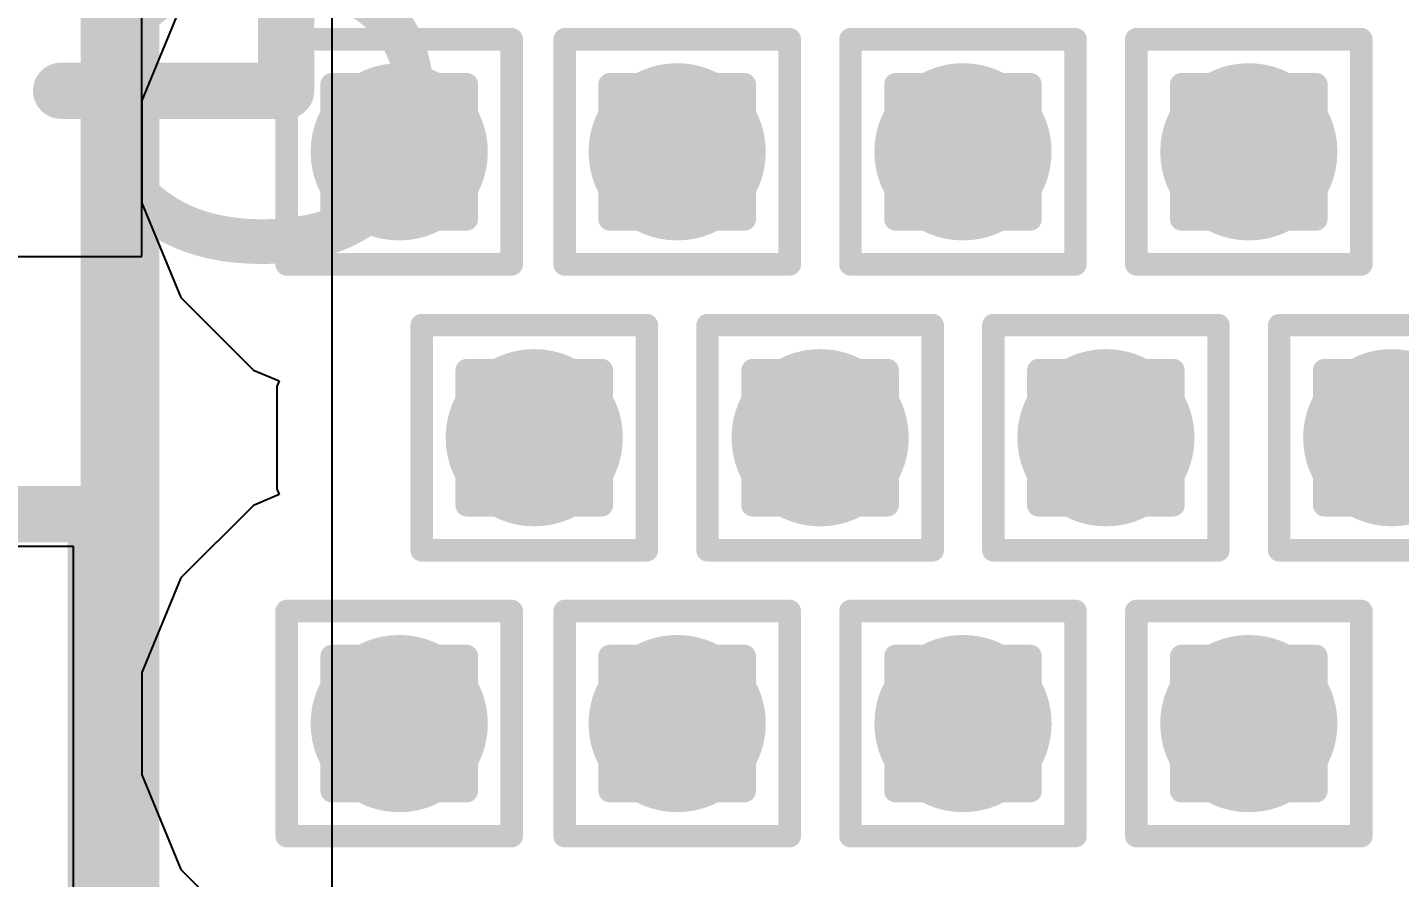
# Model space of a CAD drawing. Header units: inches. Extents: x -18 to 5357, y -8 to 5291.
# Drawn here: x 31.724 to 34.821, y 25.444 to 27.362 of the extents above; entities that cross this region are included whole.
import ezdxf

# ---------------------------------------------------------------- set-up
doc = ezdxf.new("R2010")
doc.units = ezdxf.units.IN
for name, color, linetype in [('Bottom Layer', 5, 'Continuous'), ('Bottom Overlay', 54, 'Continuous'), ('Drill Drawing', 1, 'Continuous'), ('Ground', 16, 'Continuous'), ('Power', 76, 'Continuous'), ('Top Layer', 1, 'Continuous'), ('Top Overlay', 2, 'Continuous'), ('Via Holes', 16, 'Continuous')]:
    doc.layers.add(name, color=color, linetype=linetype)
doc.styles.add('Arial', font='', dxfattribs={"height": 0.2})
doc.styles.get('Arial').set_extended_font_data('Arial')

# ---------------------------------------------------------------- blocks, each defined once
blk = doc.blocks.new('48_UFQFPN_7_7__20')
at = {"layer": 'Top Overlay'}
for points in [[(-3.6068, -3.0988, 0.127, 0.127, 0), (-3.6068, -3.6068, 0.127, 0.127, 0)], [(-3.6068, -3.6068, 0.127, 0.127, 0), (-3.0988, -3.6068, 0.127, 0.127, 0)]]:
    blk.add_lwpolyline(points, format="xyseb", dxfattribs=at)
for points in [[(-3.6385, -3.0988, 0.0635, 0.0635, 1), (-3.575, -3.0988, 0.0635, 0.0635, 1)], [(-3.6385, -3.6068, 0.0635, 0.0635, 1), (-3.575, -3.6068, 0.0635, 0.0635, 1)], [(-3.6385, -3.6068, 0.0635, 0.0635, 1), (-3.575, -3.6068, 0.0635, 0.0635, 1)]]:
    blk.add_lwpolyline(points, format="xyseb", close=True, dxfattribs=at)

msp = doc.modelspace()

# ---------------------------------------------------------------- hatches: boundary and pattern name
at = {"layer": 'Bottom Layer'}
h = msp.add_hatch(color=5, dxfattribs=at)
edge = h.paths.add_edge_path()
edge.add_arc((32.5628, 27.0815), 0.2, 0, 360)
h = msp.add_hatch(color=5, dxfattribs=at)
edge = h.paths.add_edge_path()
edge.add_arc((33.1902, 27.0815), 0.2, 0, 360)
h = msp.add_hatch(color=5, dxfattribs=at)
edge = h.paths.add_edge_path()
edge.add_arc((33.8353, 27.0815), 0.2, 0, 360)
h = msp.add_hatch(color=5, dxfattribs=at)
edge = h.paths.add_edge_path()
edge.add_arc((34.4805, 27.0815), 0.2, 0, 360)
h = msp.add_hatch(color=5, dxfattribs=at)
edge = h.paths.add_edge_path()
edge.add_arc((32.8676, 26.4363), 0.2, 0, 360)
h = msp.add_hatch(color=5, dxfattribs=at)
edge = h.paths.add_edge_path()
edge.add_arc((33.5128, 26.4363), 0.2, 0, 360)
h = msp.add_hatch(color=5, dxfattribs=at)
edge = h.paths.add_edge_path()
edge.add_arc((34.1579, 26.4363), 0.2, 0, 360)
h = msp.add_hatch(color=5, dxfattribs=at)
edge = h.paths.add_edge_path()
edge.add_arc((34.8031, 26.4363), 0.2, 0, 360)
h = msp.add_hatch(color=5, dxfattribs=at)
edge = h.paths.add_edge_path()
edge.add_arc((32.5628, 25.7912), 0.2, 0, 360)
h = msp.add_hatch(color=5, dxfattribs=at)
edge = h.paths.add_edge_path()
edge.add_arc((33.1902, 25.7912), 0.2, 0, 360)
h = msp.add_hatch(color=5, dxfattribs=at)
edge = h.paths.add_edge_path()
edge.add_arc((33.8353, 25.7912), 0.2, 0, 360)
h = msp.add_hatch(color=5, dxfattribs=at)
edge = h.paths.add_edge_path()
edge.add_arc((34.4805, 25.7912), 0.2, 0, 360)
at = {"layer": 'Ground'}
h = msp.add_hatch(color=16, dxfattribs=at)
edge = h.paths.add_edge_path()
edge.add_arc((32.5628, 27.0815), 0.2, 0, 360)
h = msp.add_hatch(color=16, dxfattribs=at)
edge = h.paths.add_edge_path()
edge.add_arc((33.1902, 27.0815), 0.2, 0, 360)
h = msp.add_hatch(color=16, dxfattribs=at)
edge = h.paths.add_edge_path()
edge.add_arc((33.8353, 27.0815), 0.2, 0, 360)
h = msp.add_hatch(color=16, dxfattribs=at)
edge = h.paths.add_edge_path()
edge.add_arc((34.4805, 27.0815), 0.2, 0, 360)
h = msp.add_hatch(color=16, dxfattribs=at)
edge = h.paths.add_edge_path()
edge.add_arc((32.8676, 26.4363), 0.2, 0, 360)
h = msp.add_hatch(color=16, dxfattribs=at)
edge = h.paths.add_edge_path()
edge.add_arc((33.5128, 26.4363), 0.2, 0, 360)
h = msp.add_hatch(color=16, dxfattribs=at)
edge = h.paths.add_edge_path()
edge.add_arc((34.1579, 26.4363), 0.2, 0, 360)
h = msp.add_hatch(color=16, dxfattribs=at)
edge = h.paths.add_edge_path()
edge.add_arc((34.8031, 26.4363), 0.2, 0, 360)
h = msp.add_hatch(color=16, dxfattribs=at)
edge = h.paths.add_edge_path()
edge.add_arc((32.5628, 25.7912), 0.2, 0, 360)
h = msp.add_hatch(color=16, dxfattribs=at)
edge = h.paths.add_edge_path()
edge.add_arc((33.1902, 25.7912), 0.2, 0, 360)
h = msp.add_hatch(color=16, dxfattribs=at)
edge = h.paths.add_edge_path()
edge.add_arc((33.8353, 25.7912), 0.2, 0, 360)
h = msp.add_hatch(color=16, dxfattribs=at)
edge = h.paths.add_edge_path()
edge.add_arc((34.4805, 25.7912), 0.2, 0, 360)
at = {"layer": 'Power'}
h = msp.add_hatch(color=76, dxfattribs=at)
edge = h.paths.add_edge_path()
edge.add_arc((32.5628, 27.0815), 0.2, 0, 360)
h = msp.add_hatch(color=76, dxfattribs=at)
edge = h.paths.add_edge_path()
edge.add_arc((33.1902, 27.0815), 0.2, 0, 360)
h = msp.add_hatch(color=76, dxfattribs=at)
edge = h.paths.add_edge_path()
edge.add_arc((33.8353, 27.0815), 0.2, 0, 360)
h = msp.add_hatch(color=76, dxfattribs=at)
edge = h.paths.add_edge_path()
edge.add_arc((34.4805, 27.0815), 0.2, 0, 360)
h = msp.add_hatch(color=76, dxfattribs=at)
edge = h.paths.add_edge_path()
edge.add_arc((32.8676, 26.4363), 0.2, 0, 360)
h = msp.add_hatch(color=76, dxfattribs=at)
edge = h.paths.add_edge_path()
edge.add_arc((33.5128, 26.4363), 0.2, 0, 360)
h = msp.add_hatch(color=76, dxfattribs=at)
edge = h.paths.add_edge_path()
edge.add_arc((34.1579, 26.4363), 0.2, 0, 360)
h = msp.add_hatch(color=76, dxfattribs=at)
edge = h.paths.add_edge_path()
edge.add_arc((34.8031, 26.4363), 0.2, 0, 360)
h = msp.add_hatch(color=76, dxfattribs=at)
edge = h.paths.add_edge_path()
edge.add_arc((32.5628, 25.7912), 0.2, 0, 360)
h = msp.add_hatch(color=76, dxfattribs=at)
edge = h.paths.add_edge_path()
edge.add_arc((33.1902, 25.7912), 0.2, 0, 360)
h = msp.add_hatch(color=76, dxfattribs=at)
edge = h.paths.add_edge_path()
edge.add_arc((33.8353, 25.7912), 0.2, 0, 360)
h = msp.add_hatch(color=76, dxfattribs=at)
edge = h.paths.add_edge_path()
edge.add_arc((34.4805, 25.7912), 0.2, 0, 360)
at = {"layer": 'Top Layer'}
h = msp.add_hatch(color=1, dxfattribs=at)
edge = h.paths.add_edge_path()
edge.add_arc((32.5628, 27.0815), 0.2, 0, 360)
h = msp.add_hatch(color=1, dxfattribs=at)
edge = h.paths.add_edge_path()
edge.add_arc((33.1902, 27.0815), 0.2, 0, 360)
h = msp.add_hatch(color=1, dxfattribs=at)
edge = h.paths.add_edge_path()
edge.add_arc((33.8353, 27.0815), 0.2, 0, 360)
h = msp.add_hatch(color=1, dxfattribs=at)
edge = h.paths.add_edge_path()
edge.add_arc((34.4805, 27.0815), 0.2, 0, 360)
h = msp.add_hatch(color=1, dxfattribs=at)
edge = h.paths.add_edge_path()
edge.add_arc((32.8676, 26.4363), 0.2, 0, 360)
h = msp.add_hatch(color=1, dxfattribs=at)
edge = h.paths.add_edge_path()
edge.add_arc((33.5128, 26.4363), 0.2, 0, 360)
h = msp.add_hatch(color=1, dxfattribs=at)
edge = h.paths.add_edge_path()
edge.add_arc((34.1579, 26.4363), 0.2, 0, 360)
h = msp.add_hatch(color=1, dxfattribs=at)
edge = h.paths.add_edge_path()
edge.add_arc((34.8031, 26.4363), 0.2, 0, 360)
h = msp.add_hatch(color=1, dxfattribs=at)
edge = h.paths.add_edge_path()
edge.add_arc((32.5628, 25.7912), 0.2, 0, 360)
h = msp.add_hatch(color=1, dxfattribs=at)
edge = h.paths.add_edge_path()
edge.add_arc((33.1902, 25.7912), 0.2, 0, 360)
h = msp.add_hatch(color=1, dxfattribs=at)
edge = h.paths.add_edge_path()
edge.add_arc((33.8353, 25.7912), 0.2, 0, 360)
h = msp.add_hatch(color=1, dxfattribs=at)
edge = h.paths.add_edge_path()
edge.add_arc((34.4805, 25.7912), 0.2, 0, 360)
at = {"layer": 'Via Holes'}
h = msp.add_hatch(color=7, dxfattribs=at)
edge = h.paths.add_edge_path()
edge.add_arc((32.5628, 27.0815), 0.1, 0, 360)
h = msp.add_hatch(color=7, dxfattribs=at)
edge = h.paths.add_edge_path()
edge.add_arc((33.1902, 27.0815), 0.1, 0, 360)
h = msp.add_hatch(color=7, dxfattribs=at)
edge = h.paths.add_edge_path()
edge.add_arc((33.8353, 27.0815), 0.1, 0, 360)
h = msp.add_hatch(color=7, dxfattribs=at)
edge = h.paths.add_edge_path()
edge.add_arc((34.4805, 27.0815), 0.1, 0, 360)
h = msp.add_hatch(color=7, dxfattribs=at)
edge = h.paths.add_edge_path()
edge.add_arc((32.8676, 26.4363), 0.1, 0, 360)
h = msp.add_hatch(color=7, dxfattribs=at)
edge = h.paths.add_edge_path()
edge.add_arc((33.5128, 26.4363), 0.1, 0, 360)
h = msp.add_hatch(color=7, dxfattribs=at)
edge = h.paths.add_edge_path()
edge.add_arc((34.1579, 26.4363), 0.1, 0, 360)
h = msp.add_hatch(color=7, dxfattribs=at)
edge = h.paths.add_edge_path()
edge.add_arc((34.8031, 26.4363), 0.1, 0, 360)
h = msp.add_hatch(color=7, dxfattribs=at)
edge = h.paths.add_edge_path()
edge.add_arc((32.5628, 25.7912), 0.1, 0, 360)
h = msp.add_hatch(color=7, dxfattribs=at)
edge = h.paths.add_edge_path()
edge.add_arc((33.1902, 25.7912), 0.1, 0, 360)
h = msp.add_hatch(color=7, dxfattribs=at)
edge = h.paths.add_edge_path()
edge.add_arc((33.8353, 25.7912), 0.1, 0, 360)
h = msp.add_hatch(color=7, dxfattribs=at)
edge = h.paths.add_edge_path()
edge.add_arc((34.4805, 25.7912), 0.1, 0, 360)

# ---------------------------------------------------------------- linework, layer by layer
at = {"layer": 'Bottom Layer'}
msp.add_line((32.4118, 20.2654), (32.4118, 28.7275), dxfattribs=at)
msp.add_lwpolyline([(31.9327, 20.2654, 0.1778, 0.1778, 0), (31.9327, 29.426, 0.1778, 0.1778, 0)], format="xyseb", dxfattribs=at)
at = {"layer": 'Drill Drawing'}
for points in [[(32.3088, 27.3355, 0.0508, 0.0508, 0), (32.8168, 27.3355, 0.0508, 0.0508, 0)], [(32.3088, 26.8275, 0.0508, 0.0508, 0), (32.3088, 27.3355, 0.0508, 0.0508, 0)], [(32.8168, 26.8275, 0.0508, 0.0508, 0), (32.8168, 27.3355, 0.0508, 0.0508, 0)], [(32.9362, 27.3355, 0.0508, 0.0508, 0), (33.4442, 27.3355, 0.0508, 0.0508, 0)], [(32.9362, 26.8275, 0.0508, 0.0508, 0), (32.9362, 27.3355, 0.0508, 0.0508, 0)], [(33.4442, 26.8275, 0.0508, 0.0508, 0), (33.4442, 27.3355, 0.0508, 0.0508, 0)], [(33.5813, 27.3355, 0.0508, 0.0508, 0), (34.0893, 27.3355, 0.0508, 0.0508, 0)], [(33.5813, 26.8275, 0.0508, 0.0508, 0), (33.5813, 27.3355, 0.0508, 0.0508, 0)], [(34.0893, 26.8275, 0.0508, 0.0508, 0), (34.0893, 27.3355, 0.0508, 0.0508, 0)], [(34.2265, 27.3355, 0.0508, 0.0508, 0), (34.7345, 27.3355, 0.0508, 0.0508, 0)], [(34.2265, 26.8275, 0.0508, 0.0508, 0), (34.2265, 27.3355, 0.0508, 0.0508, 0)], [(34.7345, 26.8275, 0.0508, 0.0508, 0), (34.7345, 27.3355, 0.0508, 0.0508, 0)], [(32.4104, 27.2339, 0.0508, 0.0508, 0), (32.7152, 27.2339, 0.0508, 0.0508, 0)], [(32.4104, 26.9291, 0.0508, 0.0508, 0), (32.4104, 27.2339, 0.0508, 0.0508, 0)], [(32.7152, 26.9291, 0.0508, 0.0508, 0), (32.7152, 27.2339, 0.0508, 0.0508, 0)], [(33.0378, 27.2339, 0.0508, 0.0508, 0), (33.3426, 27.2339, 0.0508, 0.0508, 0)], [(33.0378, 26.9291, 0.0508, 0.0508, 0), (33.0378, 27.2339, 0.0508, 0.0508, 0)], [(33.3426, 26.9291, 0.0508, 0.0508, 0), (33.3426, 27.2339, 0.0508, 0.0508, 0)], [(33.6829, 27.2339, 0.0508, 0.0508, 0), (33.9877, 27.2339, 0.0508, 0.0508, 0)], [(33.6829, 26.9291, 0.0508, 0.0508, 0), (33.6829, 27.2339, 0.0508, 0.0508, 0)], [(33.9877, 26.9291, 0.0508, 0.0508, 0), (33.9877, 27.2339, 0.0508, 0.0508, 0)], [(34.3281, 27.2339, 0.0508, 0.0508, 0), (34.6329, 27.2339, 0.0508, 0.0508, 0)], [(34.3281, 26.9291, 0.0508, 0.0508, 0), (34.3281, 27.2339, 0.0508, 0.0508, 0)], [(34.6329, 26.9291, 0.0508, 0.0508, 0), (34.6329, 27.2339, 0.0508, 0.0508, 0)], [(32.4104, 26.9291, 0.0508, 0.0508, 0), (32.7152, 26.9291, 0.0508, 0.0508, 0)], [(33.0378, 26.9291, 0.0508, 0.0508, 0), (33.3426, 26.9291, 0.0508, 0.0508, 0)], [(33.6829, 26.9291, 0.0508, 0.0508, 0), (33.9877, 26.9291, 0.0508, 0.0508, 0)], [(34.3281, 26.9291, 0.0508, 0.0508, 0), (34.6329, 26.9291, 0.0508, 0.0508, 0)], [(32.3088, 26.8275, 0.0508, 0.0508, 0), (32.8168, 26.8275, 0.0508, 0.0508, 0)], [(32.9362, 26.8275, 0.0508, 0.0508, 0), (33.4442, 26.8275, 0.0508, 0.0508, 0)], [(33.5813, 26.8275, 0.0508, 0.0508, 0), (34.0893, 26.8275, 0.0508, 0.0508, 0)], [(34.2265, 26.8275, 0.0508, 0.0508, 0), (34.7345, 26.8275, 0.0508, 0.0508, 0)], [(32.6136, 26.6903, 0.0508, 0.0508, 0), (33.1216, 26.6903, 0.0508, 0.0508, 0)], [(32.6136, 26.1823, 0.0508, 0.0508, 0), (32.6136, 26.6903, 0.0508, 0.0508, 0)], [(33.1216, 26.1823, 0.0508, 0.0508, 0), (33.1216, 26.6903, 0.0508, 0.0508, 0)], [(33.2588, 26.6903, 0.0508, 0.0508, 0), (33.7668, 26.6903, 0.0508, 0.0508, 0)], [(33.2588, 26.1823, 0.0508, 0.0508, 0), (33.2588, 26.6903, 0.0508, 0.0508, 0)], [(33.7668, 26.1823, 0.0508, 0.0508, 0), (33.7668, 26.6903, 0.0508, 0.0508, 0)], [(33.9039, 26.6903, 0.0508, 0.0508, 0), (34.4119, 26.6903, 0.0508, 0.0508, 0)], [(33.9039, 26.1823, 0.0508, 0.0508, 0), (33.9039, 26.6903, 0.0508, 0.0508, 0)], [(34.4119, 26.1823, 0.0508, 0.0508, 0), (34.4119, 26.6903, 0.0508, 0.0508, 0)], [(34.5491, 26.6903, 0.0508, 0.0508, 0), (35.0571, 26.6903, 0.0508, 0.0508, 0)], [(34.5491, 26.1823, 0.0508, 0.0508, 0), (34.5491, 26.6903, 0.0508, 0.0508, 0)], [(32.7152, 26.5887, 0.0508, 0.0508, 0), (33.02, 26.5887, 0.0508, 0.0508, 0)], [(32.7152, 26.2839, 0.0508, 0.0508, 0), (32.7152, 26.5887, 0.0508, 0.0508, 0)], [(33.02, 26.2839, 0.0508, 0.0508, 0), (33.02, 26.5887, 0.0508, 0.0508, 0)], [(33.3604, 26.5887, 0.0508, 0.0508, 0), (33.6652, 26.5887, 0.0508, 0.0508, 0)], [(33.3604, 26.2839, 0.0508, 0.0508, 0), (33.3604, 26.5887, 0.0508, 0.0508, 0)], [(33.6652, 26.2839, 0.0508, 0.0508, 0), (33.6652, 26.5887, 0.0508, 0.0508, 0)], [(34.0055, 26.5887, 0.0508, 0.0508, 0), (34.3103, 26.5887, 0.0508, 0.0508, 0)], [(34.0055, 26.2839, 0.0508, 0.0508, 0), (34.0055, 26.5887, 0.0508, 0.0508, 0)], [(34.3103, 26.2839, 0.0508, 0.0508, 0), (34.3103, 26.5887, 0.0508, 0.0508, 0)], [(34.6507, 26.5887, 0.0508, 0.0508, 0), (34.9555, 26.5887, 0.0508, 0.0508, 0)], [(34.6507, 26.2839, 0.0508, 0.0508, 0), (34.6507, 26.5887, 0.0508, 0.0508, 0)], [(32.7152, 26.2839, 0.0508, 0.0508, 0), (33.02, 26.2839, 0.0508, 0.0508, 0)], [(33.3604, 26.2839, 0.0508, 0.0508, 0), (33.6652, 26.2839, 0.0508, 0.0508, 0)], [(34.0055, 26.2839, 0.0508, 0.0508, 0), (34.3103, 26.2839, 0.0508, 0.0508, 0)], [(34.6507, 26.2839, 0.0508, 0.0508, 0), (34.9555, 26.2839, 0.0508, 0.0508, 0)], [(32.6136, 26.1823, 0.0508, 0.0508, 0), (33.1216, 26.1823, 0.0508, 0.0508, 0)], [(33.2588, 26.1823, 0.0508, 0.0508, 0), (33.7668, 26.1823, 0.0508, 0.0508, 0)], [(33.9039, 26.1823, 0.0508, 0.0508, 0), (34.4119, 26.1823, 0.0508, 0.0508, 0)], [(34.5491, 26.1823, 0.0508, 0.0508, 0), (35.0571, 26.1823, 0.0508, 0.0508, 0)], [(32.3088, 26.0452, 0.0508, 0.0508, 0), (32.8168, 26.0452, 0.0508, 0.0508, 0)], [(32.3088, 25.5372, 0.0508, 0.0508, 0), (32.3088, 26.0452, 0.0508, 0.0508, 0)], [(32.8168, 25.5372, 0.0508, 0.0508, 0), (32.8168, 26.0452, 0.0508, 0.0508, 0)], [(32.9362, 26.0452, 0.0508, 0.0508, 0), (33.4442, 26.0452, 0.0508, 0.0508, 0)], [(32.9362, 25.5372, 0.0508, 0.0508, 0), (32.9362, 26.0452, 0.0508, 0.0508, 0)], [(33.4442, 25.5372, 0.0508, 0.0508, 0), (33.4442, 26.0452, 0.0508, 0.0508, 0)], [(33.5813, 26.0452, 0.0508, 0.0508, 0), (34.0893, 26.0452, 0.0508, 0.0508, 0)], [(33.5813, 25.5372, 0.0508, 0.0508, 0), (33.5813, 26.0452, 0.0508, 0.0508, 0)], [(34.0893, 25.5372, 0.0508, 0.0508, 0), (34.0893, 26.0452, 0.0508, 0.0508, 0)], [(34.2265, 26.0452, 0.0508, 0.0508, 0), (34.7345, 26.0452, 0.0508, 0.0508, 0)], [(34.2265, 25.5372, 0.0508, 0.0508, 0), (34.2265, 26.0452, 0.0508, 0.0508, 0)], [(34.7345, 25.5372, 0.0508, 0.0508, 0), (34.7345, 26.0452, 0.0508, 0.0508, 0)], [(32.4104, 25.9436, 0.0508, 0.0508, 0), (32.7152, 25.9436, 0.0508, 0.0508, 0)], [(32.4104, 25.6388, 0.0508, 0.0508, 0), (32.4104, 25.9436, 0.0508, 0.0508, 0)], [(32.7152, 25.6388, 0.0508, 0.0508, 0), (32.7152, 25.9436, 0.0508, 0.0508, 0)], [(33.0378, 25.9436, 0.0508, 0.0508, 0), (33.3426, 25.9436, 0.0508, 0.0508, 0)], [(33.0378, 25.6388, 0.0508, 0.0508, 0), (33.0378, 25.9436, 0.0508, 0.0508, 0)], [(33.3426, 25.6388, 0.0508, 0.0508, 0), (33.3426, 25.9436, 0.0508, 0.0508, 0)], [(33.6829, 25.9436, 0.0508, 0.0508, 0), (33.9877, 25.9436, 0.0508, 0.0508, 0)], [(33.6829, 25.6388, 0.0508, 0.0508, 0), (33.6829, 25.9436, 0.0508, 0.0508, 0)], [(33.9877, 25.6388, 0.0508, 0.0508, 0), (33.9877, 25.9436, 0.0508, 0.0508, 0)], [(34.3281, 25.9436, 0.0508, 0.0508, 0), (34.6329, 25.9436, 0.0508, 0.0508, 0)], [(34.3281, 25.6388, 0.0508, 0.0508, 0), (34.3281, 25.9436, 0.0508, 0.0508, 0)], [(34.6329, 25.6388, 0.0508, 0.0508, 0), (34.6329, 25.9436, 0.0508, 0.0508, 0)], [(32.4104, 25.6388, 0.0508, 0.0508, 0), (32.7152, 25.6388, 0.0508, 0.0508, 0)], [(33.0378, 25.6388, 0.0508, 0.0508, 0), (33.3426, 25.6388, 0.0508, 0.0508, 0)], [(33.6829, 25.6388, 0.0508, 0.0508, 0), (33.9877, 25.6388, 0.0508, 0.0508, 0)], [(34.3281, 25.6388, 0.0508, 0.0508, 0), (34.6329, 25.6388, 0.0508, 0.0508, 0)], [(32.3088, 25.5372, 0.0508, 0.0508, 0), (32.8168, 25.5372, 0.0508, 0.0508, 0)], [(32.9362, 25.5372, 0.0508, 0.0508, 0), (33.4442, 25.5372, 0.0508, 0.0508, 0)], [(33.5813, 25.5372, 0.0508, 0.0508, 0), (34.0893, 25.5372, 0.0508, 0.0508, 0)], [(34.2265, 25.5372, 0.0508, 0.0508, 0), (34.7345, 25.5372, 0.0508, 0.0508, 0)]]:
    msp.add_lwpolyline(points, format="xyseb", dxfattribs=at)
for points in [[(32.2961, 27.3355, 0.0254, 0.0254, 1), (32.3215, 27.3355, 0.0254, 0.0254, 1)], [(32.2961, 27.3355, 0.0254, 0.0254, 1), (32.3215, 27.3355, 0.0254, 0.0254, 1)], [(32.8041, 27.3355, 0.0254, 0.0254, 1), (32.8295, 27.3355, 0.0254, 0.0254, 1)], [(32.8041, 27.3355, 0.0254, 0.0254, 1), (32.8295, 27.3355, 0.0254, 0.0254, 1)], [(32.9235, 27.3355, 0.0254, 0.0254, 1), (32.9489, 27.3355, 0.0254, 0.0254, 1)], [(32.9235, 27.3355, 0.0254, 0.0254, 1), (32.9489, 27.3355, 0.0254, 0.0254, 1)], [(33.4315, 27.3355, 0.0254, 0.0254, 1), (33.4569, 27.3355, 0.0254, 0.0254, 1)], [(33.4315, 27.3355, 0.0254, 0.0254, 1), (33.4569, 27.3355, 0.0254, 0.0254, 1)], [(33.5686, 27.3355, 0.0254, 0.0254, 1), (33.594, 27.3355, 0.0254, 0.0254, 1)], [(33.5686, 27.3355, 0.0254, 0.0254, 1), (33.594, 27.3355, 0.0254, 0.0254, 1)], [(34.0766, 27.3355, 0.0254, 0.0254, 1), (34.102, 27.3355, 0.0254, 0.0254, 1)], [(34.0766, 27.3355, 0.0254, 0.0254, 1), (34.102, 27.3355, 0.0254, 0.0254, 1)], [(34.2138, 27.3355, 0.0254, 0.0254, 1), (34.2392, 27.3355, 0.0254, 0.0254, 1)], [(34.2138, 27.3355, 0.0254, 0.0254, 1), (34.2392, 27.3355, 0.0254, 0.0254, 1)], [(34.7218, 27.3355, 0.0254, 0.0254, 1), (34.7472, 27.3355, 0.0254, 0.0254, 1)], [(34.7218, 27.3355, 0.0254, 0.0254, 1), (34.7472, 27.3355, 0.0254, 0.0254, 1)], [(32.3977, 27.2339, 0.0254, 0.0254, 1), (32.4231, 27.2339, 0.0254, 0.0254, 1)], [(32.3977, 27.2339, 0.0254, 0.0254, 1), (32.4231, 27.2339, 0.0254, 0.0254, 1)], [(32.7025, 27.2339, 0.0254, 0.0254, 1), (32.7279, 27.2339, 0.0254, 0.0254, 1)], [(32.7025, 27.2339, 0.0254, 0.0254, 1), (32.7279, 27.2339, 0.0254, 0.0254, 1)], [(33.0251, 27.2339, 0.0254, 0.0254, 1), (33.0505, 27.2339, 0.0254, 0.0254, 1)], [(33.0251, 27.2339, 0.0254, 0.0254, 1), (33.0505, 27.2339, 0.0254, 0.0254, 1)], [(33.3299, 27.2339, 0.0254, 0.0254, 1), (33.3553, 27.2339, 0.0254, 0.0254, 1)], [(33.3299, 27.2339, 0.0254, 0.0254, 1), (33.3553, 27.2339, 0.0254, 0.0254, 1)], [(33.6702, 27.2339, 0.0254, 0.0254, 1), (33.6956, 27.2339, 0.0254, 0.0254, 1)], [(33.6702, 27.2339, 0.0254, 0.0254, 1), (33.6956, 27.2339, 0.0254, 0.0254, 1)], [(33.975, 27.2339, 0.0254, 0.0254, 1), (34.0004, 27.2339, 0.0254, 0.0254, 1)], [(33.975, 27.2339, 0.0254, 0.0254, 1), (34.0004, 27.2339, 0.0254, 0.0254, 1)], [(34.3154, 27.2339, 0.0254, 0.0254, 1), (34.3408, 27.2339, 0.0254, 0.0254, 1)], [(34.3154, 27.2339, 0.0254, 0.0254, 1), (34.3408, 27.2339, 0.0254, 0.0254, 1)], [(34.6202, 27.2339, 0.0254, 0.0254, 1), (34.6456, 27.2339, 0.0254, 0.0254, 1)], [(34.6202, 27.2339, 0.0254, 0.0254, 1), (34.6456, 27.2339, 0.0254, 0.0254, 1)], [(32.3977, 26.9291, 0.0254, 0.0254, 1), (32.4231, 26.9291, 0.0254, 0.0254, 1)], [(32.3977, 26.9291, 0.0254, 0.0254, 1), (32.4231, 26.9291, 0.0254, 0.0254, 1)], [(32.7025, 26.9291, 0.0254, 0.0254, 1), (32.7279, 26.9291, 0.0254, 0.0254, 1)], [(32.7025, 26.9291, 0.0254, 0.0254, 1), (32.7279, 26.9291, 0.0254, 0.0254, 1)], [(33.0251, 26.9291, 0.0254, 0.0254, 1), (33.0505, 26.9291, 0.0254, 0.0254, 1)], [(33.0251, 26.9291, 0.0254, 0.0254, 1), (33.0505, 26.9291, 0.0254, 0.0254, 1)], [(33.3299, 26.9291, 0.0254, 0.0254, 1), (33.3553, 26.9291, 0.0254, 0.0254, 1)], [(33.3299, 26.9291, 0.0254, 0.0254, 1), (33.3553, 26.9291, 0.0254, 0.0254, 1)], [(33.6702, 26.9291, 0.0254, 0.0254, 1), (33.6956, 26.9291, 0.0254, 0.0254, 1)], [(33.6702, 26.9291, 0.0254, 0.0254, 1), (33.6956, 26.9291, 0.0254, 0.0254, 1)], [(33.975, 26.9291, 0.0254, 0.0254, 1), (34.0004, 26.9291, 0.0254, 0.0254, 1)], [(33.975, 26.9291, 0.0254, 0.0254, 1), (34.0004, 26.9291, 0.0254, 0.0254, 1)], [(34.3154, 26.9291, 0.0254, 0.0254, 1), (34.3408, 26.9291, 0.0254, 0.0254, 1)], [(34.3154, 26.9291, 0.0254, 0.0254, 1), (34.3408, 26.9291, 0.0254, 0.0254, 1)], [(34.6202, 26.9291, 0.0254, 0.0254, 1), (34.6456, 26.9291, 0.0254, 0.0254, 1)], [(34.6202, 26.9291, 0.0254, 0.0254, 1), (34.6456, 26.9291, 0.0254, 0.0254, 1)], [(32.2961, 26.8275, 0.0254, 0.0254, 1), (32.3215, 26.8275, 0.0254, 0.0254, 1)], [(32.2961, 26.8275, 0.0254, 0.0254, 1), (32.3215, 26.8275, 0.0254, 0.0254, 1)], [(32.8041, 26.8275, 0.0254, 0.0254, 1), (32.8295, 26.8275, 0.0254, 0.0254, 1)], [(32.8041, 26.8275, 0.0254, 0.0254, 1), (32.8295, 26.8275, 0.0254, 0.0254, 1)], [(32.9235, 26.8275, 0.0254, 0.0254, 1), (32.9489, 26.8275, 0.0254, 0.0254, 1)], [(32.9235, 26.8275, 0.0254, 0.0254, 1), (32.9489, 26.8275, 0.0254, 0.0254, 1)], [(33.4315, 26.8275, 0.0254, 0.0254, 1), (33.4569, 26.8275, 0.0254, 0.0254, 1)], [(33.4315, 26.8275, 0.0254, 0.0254, 1), (33.4569, 26.8275, 0.0254, 0.0254, 1)], [(33.5686, 26.8275, 0.0254, 0.0254, 1), (33.594, 26.8275, 0.0254, 0.0254, 1)], [(33.5686, 26.8275, 0.0254, 0.0254, 1), (33.594, 26.8275, 0.0254, 0.0254, 1)], [(34.0766, 26.8275, 0.0254, 0.0254, 1), (34.102, 26.8275, 0.0254, 0.0254, 1)], [(34.0766, 26.8275, 0.0254, 0.0254, 1), (34.102, 26.8275, 0.0254, 0.0254, 1)], [(34.2138, 26.8275, 0.0254, 0.0254, 1), (34.2392, 26.8275, 0.0254, 0.0254, 1)], [(34.2138, 26.8275, 0.0254, 0.0254, 1), (34.2392, 26.8275, 0.0254, 0.0254, 1)], [(34.7218, 26.8275, 0.0254, 0.0254, 1), (34.7472, 26.8275, 0.0254, 0.0254, 1)], [(34.7218, 26.8275, 0.0254, 0.0254, 1), (34.7472, 26.8275, 0.0254, 0.0254, 1)], [(32.6009, 26.6903, 0.0254, 0.0254, 1), (32.6263, 26.6903, 0.0254, 0.0254, 1)], [(32.6009, 26.6903, 0.0254, 0.0254, 1), (32.6263, 26.6903, 0.0254, 0.0254, 1)], [(33.1089, 26.6903, 0.0254, 0.0254, 1), (33.1343, 26.6903, 0.0254, 0.0254, 1)], [(33.1089, 26.6903, 0.0254, 0.0254, 1), (33.1343, 26.6903, 0.0254, 0.0254, 1)], [(33.2461, 26.6903, 0.0254, 0.0254, 1), (33.2715, 26.6903, 0.0254, 0.0254, 1)], [(33.2461, 26.6903, 0.0254, 0.0254, 1), (33.2715, 26.6903, 0.0254, 0.0254, 1)], [(33.7541, 26.6903, 0.0254, 0.0254, 1), (33.7795, 26.6903, 0.0254, 0.0254, 1)], [(33.7541, 26.6903, 0.0254, 0.0254, 1), (33.7795, 26.6903, 0.0254, 0.0254, 1)], [(33.8912, 26.6903, 0.0254, 0.0254, 1), (33.9166, 26.6903, 0.0254, 0.0254, 1)], [(33.8912, 26.6903, 0.0254, 0.0254, 1), (33.9166, 26.6903, 0.0254, 0.0254, 1)], [(34.3992, 26.6903, 0.0254, 0.0254, 1), (34.4246, 26.6903, 0.0254, 0.0254, 1)], [(34.3992, 26.6903, 0.0254, 0.0254, 1), (34.4246, 26.6903, 0.0254, 0.0254, 1)], [(34.5364, 26.6903, 0.0254, 0.0254, 1), (34.5618, 26.6903, 0.0254, 0.0254, 1)], [(34.5364, 26.6903, 0.0254, 0.0254, 1), (34.5618, 26.6903, 0.0254, 0.0254, 1)], [(32.7025, 26.5887, 0.0254, 0.0254, 1), (32.7279, 26.5887, 0.0254, 0.0254, 1)], [(32.7025, 26.5887, 0.0254, 0.0254, 1), (32.7279, 26.5887, 0.0254, 0.0254, 1)], [(33.0073, 26.5887, 0.0254, 0.0254, 1), (33.0327, 26.5887, 0.0254, 0.0254, 1)], [(33.0073, 26.5887, 0.0254, 0.0254, 1), (33.0327, 26.5887, 0.0254, 0.0254, 1)], [(33.3477, 26.5887, 0.0254, 0.0254, 1), (33.3731, 26.5887, 0.0254, 0.0254, 1)], [(33.3477, 26.5887, 0.0254, 0.0254, 1), (33.3731, 26.5887, 0.0254, 0.0254, 1)], [(33.6525, 26.5887, 0.0254, 0.0254, 1), (33.6779, 26.5887, 0.0254, 0.0254, 1)], [(33.6525, 26.5887, 0.0254, 0.0254, 1), (33.6779, 26.5887, 0.0254, 0.0254, 1)], [(33.9928, 26.5887, 0.0254, 0.0254, 1), (34.0182, 26.5887, 0.0254, 0.0254, 1)], [(33.9928, 26.5887, 0.0254, 0.0254, 1), (34.0182, 26.5887, 0.0254, 0.0254, 1)], [(34.2976, 26.5887, 0.0254, 0.0254, 1), (34.323, 26.5887, 0.0254, 0.0254, 1)], [(34.2976, 26.5887, 0.0254, 0.0254, 1), (34.323, 26.5887, 0.0254, 0.0254, 1)], [(34.638, 26.5887, 0.0254, 0.0254, 1), (34.6634, 26.5887, 0.0254, 0.0254, 1)], [(34.638, 26.5887, 0.0254, 0.0254, 1), (34.6634, 26.5887, 0.0254, 0.0254, 1)], [(32.7025, 26.2839, 0.0254, 0.0254, 1), (32.7279, 26.2839, 0.0254, 0.0254, 1)], [(32.7025, 26.2839, 0.0254, 0.0254, 1), (32.7279, 26.2839, 0.0254, 0.0254, 1)], [(33.0073, 26.2839, 0.0254, 0.0254, 1), (33.0327, 26.2839, 0.0254, 0.0254, 1)], [(33.0073, 26.2839, 0.0254, 0.0254, 1), (33.0327, 26.2839, 0.0254, 0.0254, 1)], [(33.3477, 26.2839, 0.0254, 0.0254, 1), (33.3731, 26.2839, 0.0254, 0.0254, 1)], [(33.3477, 26.2839, 0.0254, 0.0254, 1), (33.3731, 26.2839, 0.0254, 0.0254, 1)], [(33.6525, 26.2839, 0.0254, 0.0254, 1), (33.6779, 26.2839, 0.0254, 0.0254, 1)], [(33.6525, 26.2839, 0.0254, 0.0254, 1), (33.6779, 26.2839, 0.0254, 0.0254, 1)], [(33.9928, 26.2839, 0.0254, 0.0254, 1), (34.0182, 26.2839, 0.0254, 0.0254, 1)], [(33.9928, 26.2839, 0.0254, 0.0254, 1), (34.0182, 26.2839, 0.0254, 0.0254, 1)], [(34.2976, 26.2839, 0.0254, 0.0254, 1), (34.323, 26.2839, 0.0254, 0.0254, 1)], [(34.2976, 26.2839, 0.0254, 0.0254, 1), (34.323, 26.2839, 0.0254, 0.0254, 1)], [(34.638, 26.2839, 0.0254, 0.0254, 1), (34.6634, 26.2839, 0.0254, 0.0254, 1)], [(34.638, 26.2839, 0.0254, 0.0254, 1), (34.6634, 26.2839, 0.0254, 0.0254, 1)], [(32.6009, 26.1823, 0.0254, 0.0254, 1), (32.6263, 26.1823, 0.0254, 0.0254, 1)], [(32.6009, 26.1823, 0.0254, 0.0254, 1), (32.6263, 26.1823, 0.0254, 0.0254, 1)], [(33.1089, 26.1823, 0.0254, 0.0254, 1), (33.1343, 26.1823, 0.0254, 0.0254, 1)], [(33.1089, 26.1823, 0.0254, 0.0254, 1), (33.1343, 26.1823, 0.0254, 0.0254, 1)], [(33.2461, 26.1823, 0.0254, 0.0254, 1), (33.2715, 26.1823, 0.0254, 0.0254, 1)], [(33.2461, 26.1823, 0.0254, 0.0254, 1), (33.2715, 26.1823, 0.0254, 0.0254, 1)], [(33.7541, 26.1823, 0.0254, 0.0254, 1), (33.7795, 26.1823, 0.0254, 0.0254, 1)], [(33.7541, 26.1823, 0.0254, 0.0254, 1), (33.7795, 26.1823, 0.0254, 0.0254, 1)], [(33.8912, 26.1823, 0.0254, 0.0254, 1), (33.9166, 26.1823, 0.0254, 0.0254, 1)], [(33.8912, 26.1823, 0.0254, 0.0254, 1), (33.9166, 26.1823, 0.0254, 0.0254, 1)], [(34.3992, 26.1823, 0.0254, 0.0254, 1), (34.4246, 26.1823, 0.0254, 0.0254, 1)], [(34.3992, 26.1823, 0.0254, 0.0254, 1), (34.4246, 26.1823, 0.0254, 0.0254, 1)], [(34.5364, 26.1823, 0.0254, 0.0254, 1), (34.5618, 26.1823, 0.0254, 0.0254, 1)], [(34.5364, 26.1823, 0.0254, 0.0254, 1), (34.5618, 26.1823, 0.0254, 0.0254, 1)], [(32.2961, 26.0452, 0.0254, 0.0254, 1), (32.3215, 26.0452, 0.0254, 0.0254, 1)], [(32.2961, 26.0452, 0.0254, 0.0254, 1), (32.3215, 26.0452, 0.0254, 0.0254, 1)], [(32.8041, 26.0452, 0.0254, 0.0254, 1), (32.8295, 26.0452, 0.0254, 0.0254, 1)], [(32.8041, 26.0452, 0.0254, 0.0254, 1), (32.8295, 26.0452, 0.0254, 0.0254, 1)], [(32.9235, 26.0452, 0.0254, 0.0254, 1), (32.9489, 26.0452, 0.0254, 0.0254, 1)], [(32.9235, 26.0452, 0.0254, 0.0254, 1), (32.9489, 26.0452, 0.0254, 0.0254, 1)], [(33.4315, 26.0452, 0.0254, 0.0254, 1), (33.4569, 26.0452, 0.0254, 0.0254, 1)], [(33.4315, 26.0452, 0.0254, 0.0254, 1), (33.4569, 26.0452, 0.0254, 0.0254, 1)], [(33.5686, 26.0452, 0.0254, 0.0254, 1), (33.594, 26.0452, 0.0254, 0.0254, 1)], [(33.5686, 26.0452, 0.0254, 0.0254, 1), (33.594, 26.0452, 0.0254, 0.0254, 1)], [(34.0766, 26.0452, 0.0254, 0.0254, 1), (34.102, 26.0452, 0.0254, 0.0254, 1)], [(34.0766, 26.0452, 0.0254, 0.0254, 1), (34.102, 26.0452, 0.0254, 0.0254, 1)], [(34.2138, 26.0452, 0.0254, 0.0254, 1), (34.2392, 26.0452, 0.0254, 0.0254, 1)], [(34.2138, 26.0452, 0.0254, 0.0254, 1), (34.2392, 26.0452, 0.0254, 0.0254, 1)], [(34.7218, 26.0452, 0.0254, 0.0254, 1), (34.7472, 26.0452, 0.0254, 0.0254, 1)], [(34.7218, 26.0452, 0.0254, 0.0254, 1), (34.7472, 26.0452, 0.0254, 0.0254, 1)], [(32.3977, 25.9436, 0.0254, 0.0254, 1), (32.4231, 25.9436, 0.0254, 0.0254, 1)], [(32.3977, 25.9436, 0.0254, 0.0254, 1), (32.4231, 25.9436, 0.0254, 0.0254, 1)], [(32.7025, 25.9436, 0.0254, 0.0254, 1), (32.7279, 25.9436, 0.0254, 0.0254, 1)], [(32.7025, 25.9436, 0.0254, 0.0254, 1), (32.7279, 25.9436, 0.0254, 0.0254, 1)], [(33.0251, 25.9436, 0.0254, 0.0254, 1), (33.0505, 25.9436, 0.0254, 0.0254, 1)], [(33.0251, 25.9436, 0.0254, 0.0254, 1), (33.0505, 25.9436, 0.0254, 0.0254, 1)], [(33.3299, 25.9436, 0.0254, 0.0254, 1), (33.3553, 25.9436, 0.0254, 0.0254, 1)], [(33.3299, 25.9436, 0.0254, 0.0254, 1), (33.3553, 25.9436, 0.0254, 0.0254, 1)], [(33.6702, 25.9436, 0.0254, 0.0254, 1), (33.6956, 25.9436, 0.0254, 0.0254, 1)], [(33.6702, 25.9436, 0.0254, 0.0254, 1), (33.6956, 25.9436, 0.0254, 0.0254, 1)], [(33.975, 25.9436, 0.0254, 0.0254, 1), (34.0004, 25.9436, 0.0254, 0.0254, 1)], [(33.975, 25.9436, 0.0254, 0.0254, 1), (34.0004, 25.9436, 0.0254, 0.0254, 1)], [(34.3154, 25.9436, 0.0254, 0.0254, 1), (34.3408, 25.9436, 0.0254, 0.0254, 1)], [(34.3154, 25.9436, 0.0254, 0.0254, 1), (34.3408, 25.9436, 0.0254, 0.0254, 1)], [(34.6202, 25.9436, 0.0254, 0.0254, 1), (34.6456, 25.9436, 0.0254, 0.0254, 1)], [(34.6202, 25.9436, 0.0254, 0.0254, 1), (34.6456, 25.9436, 0.0254, 0.0254, 1)], [(32.3977, 25.6388, 0.0254, 0.0254, 1), (32.4231, 25.6388, 0.0254, 0.0254, 1)], [(32.3977, 25.6388, 0.0254, 0.0254, 1), (32.4231, 25.6388, 0.0254, 0.0254, 1)], [(32.7025, 25.6388, 0.0254, 0.0254, 1), (32.7279, 25.6388, 0.0254, 0.0254, 1)], [(32.7025, 25.6388, 0.0254, 0.0254, 1), (32.7279, 25.6388, 0.0254, 0.0254, 1)], [(33.0251, 25.6388, 0.0254, 0.0254, 1), (33.0505, 25.6388, 0.0254, 0.0254, 1)], [(33.0251, 25.6388, 0.0254, 0.0254, 1), (33.0505, 25.6388, 0.0254, 0.0254, 1)], [(33.3299, 25.6388, 0.0254, 0.0254, 1), (33.3553, 25.6388, 0.0254, 0.0254, 1)], [(33.3299, 25.6388, 0.0254, 0.0254, 1), (33.3553, 25.6388, 0.0254, 0.0254, 1)], [(33.6702, 25.6388, 0.0254, 0.0254, 1), (33.6956, 25.6388, 0.0254, 0.0254, 1)], [(33.6702, 25.6388, 0.0254, 0.0254, 1), (33.6956, 25.6388, 0.0254, 0.0254, 1)], [(33.975, 25.6388, 0.0254, 0.0254, 1), (34.0004, 25.6388, 0.0254, 0.0254, 1)], [(33.975, 25.6388, 0.0254, 0.0254, 1), (34.0004, 25.6388, 0.0254, 0.0254, 1)], [(34.3154, 25.6388, 0.0254, 0.0254, 1), (34.3408, 25.6388, 0.0254, 0.0254, 1)], [(34.3154, 25.6388, 0.0254, 0.0254, 1), (34.3408, 25.6388, 0.0254, 0.0254, 1)], [(34.6202, 25.6388, 0.0254, 0.0254, 1), (34.6456, 25.6388, 0.0254, 0.0254, 1)], [(34.6202, 25.6388, 0.0254, 0.0254, 1), (34.6456, 25.6388, 0.0254, 0.0254, 1)], [(32.2961, 25.5372, 0.0254, 0.0254, 1), (32.3215, 25.5372, 0.0254, 0.0254, 1)], [(32.2961, 25.5372, 0.0254, 0.0254, 1), (32.3215, 25.5372, 0.0254, 0.0254, 1)], [(32.8041, 25.5372, 0.0254, 0.0254, 1), (32.8295, 25.5372, 0.0254, 0.0254, 1)], [(32.8041, 25.5372, 0.0254, 0.0254, 1), (32.8295, 25.5372, 0.0254, 0.0254, 1)], [(32.9235, 25.5372, 0.0254, 0.0254, 1), (32.9489, 25.5372, 0.0254, 0.0254, 1)], [(32.9235, 25.5372, 0.0254, 0.0254, 1), (32.9489, 25.5372, 0.0254, 0.0254, 1)], [(33.4315, 25.5372, 0.0254, 0.0254, 1), (33.4569, 25.5372, 0.0254, 0.0254, 1)], [(33.4315, 25.5372, 0.0254, 0.0254, 1), (33.4569, 25.5372, 0.0254, 0.0254, 1)], [(33.5686, 25.5372, 0.0254, 0.0254, 1), (33.594, 25.5372, 0.0254, 0.0254, 1)], [(33.5686, 25.5372, 0.0254, 0.0254, 1), (33.594, 25.5372, 0.0254, 0.0254, 1)], [(34.0766, 25.5372, 0.0254, 0.0254, 1), (34.102, 25.5372, 0.0254, 0.0254, 1)], [(34.0766, 25.5372, 0.0254, 0.0254, 1), (34.102, 25.5372, 0.0254, 0.0254, 1)], [(34.2138, 25.5372, 0.0254, 0.0254, 1), (34.2392, 25.5372, 0.0254, 0.0254, 1)], [(34.2138, 25.5372, 0.0254, 0.0254, 1), (34.2392, 25.5372, 0.0254, 0.0254, 1)], [(34.7218, 25.5372, 0.0254, 0.0254, 1), (34.7472, 25.5372, 0.0254, 0.0254, 1)], [(34.7218, 25.5372, 0.0254, 0.0254, 1), (34.7472, 25.5372, 0.0254, 0.0254, 1)]]:
    msp.add_lwpolyline(points, format="xyseb", close=True, dxfattribs=at)
at = {"layer": 'Power'}
for p, q in [((32.0702, 27.4106), (31.9818, 27.197)), ((31.9818, 27.197), (31.9818, 26.9659)), ((31.9818, 26.9659), (32.0702, 26.7524)), ((32.0702, 26.7524), (32.2337, 26.5889)), ((32.2337, 26.5889), (32.2919, 26.5648)), ((32.2919, 26.5648), (32.2866, 26.5519)), ((32.2866, 26.5519), (32.2866, 26.3208)), ((32.2919, 26.3078), (32.2337, 26.2837)), ((32.2866, 26.3208), (32.2919, 26.3078)), ((32.2337, 26.2837), (32.0702, 26.1203)), ((32.0702, 26.1203), (31.9818, 25.9067)), ((31.9818, 25.9067), (31.9818, 25.6756)), ((31.9818, 25.6756), (32.0702, 25.462)), ((32.0702, 25.462), (32.2337, 25.2986))]:
    msp.add_line(p, q, dxfattribs=at)
at = {"layer": 'Top Layer'}
for p, q in [((31.9818, 26.845), (31.9818, 27.545)), ((31.5318, 26.845), (31.9818, 26.845)), ((31.8275, 26.1905), (31.4671, 26.1905)), ((31.8275, 24.9713), (31.8275, 26.1905))]:
    msp.add_line(p, q, dxfattribs=at)
at = {"layer": 'Top Overlay'}
for points in [[(25.5616, 26.2636, 0.127, 0.127, 0), (31.8783, 26.2636, 0.127, 0.127, 0)], [(31.8783, 23.9856, 0.127, 0.127, 0), (31.8783, 26.2636, 0.127, 0.127, 0)]]:
    msp.add_lwpolyline(points, format="xyseb", dxfattribs=at)
msp.add_lwpolyline([(31.8466, 26.2636, 0.0635, 0.0635, 1), (31.9101, 26.2636, 0.0635, 0.0635, 1)], format="xyseb", close=True, dxfattribs=at)
msp.add_lwpolyline([(31.8466, 26.2636, 0.0635, 0.0635, 1), (31.9101, 26.2636, 0.0635, 0.0635, 1)], format="xyseb", close=True, dxfattribs=at)

# ---------------------------------------------------------------- block references
at = {"rotation": 90}
msp.add_blockref('48_UFQFPN_7_7__20', (28.7008, 30.826), dxfattribs=at)

# ---------------------------------------------------------------- texts
at = {"layer": 'Bottom Overlay', "style": 'Arial', "text_generation_flag": 2}
msp.add_text('C18', height=0.762, rotation=270, dxfattribs=at).set_placement((31.8693, 26.7744))

doc.saveas('drawing.dxf')
